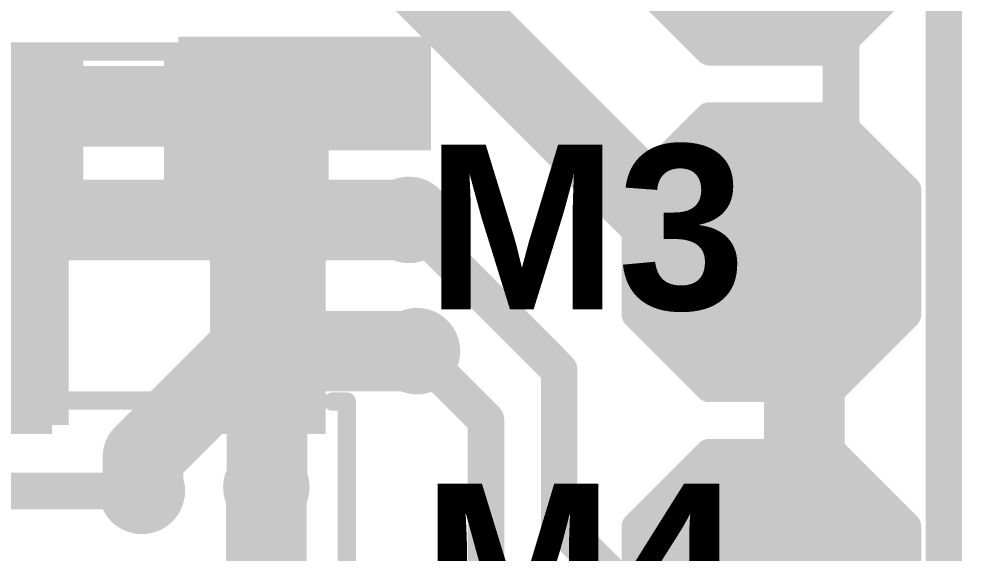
# Model space of a CAD drawing. Header units: inches. Extents: x -0.14 to 1.19, y -0.12 to 0.99.
# Drawn here: x 0.9284 to 1.1861, y 0.568 to 0.7139 of the extents above; entities that cross this region are included whole.
import ezdxf

# ---------------------------------------------------------------- set-up
doc = ezdxf.new("R2010")
doc.units = ezdxf.units.IN
doc.header["$MEASUREMENT"] = 0
for name, color, linetype in [('Board Outline', 216, 'Continuous'), ('Bottom Layer', 5, 'Continuous'), ('Top Layer', 1, 'Continuous'), ('Top Overlay', 2, 'Continuous'), ('Top Paste', 8, 'Continuous'), ('Top Solder', 216, 'Continuous'), ('Via Holes', 16, 'Continuous')]:
    doc.layers.add(name, color=color, linetype=linetype)
doc.styles.add('Arial_Bold', font='', dxfattribs={"height": 0.2})
doc.styles.get('Arial_Bold').set_extended_font_data('Arial', bold=True)

# ---------------------------------------------------------------- blocks, each defined once
blk = doc.blocks.new('SOT_23_5_3')
at = {"layer": 'Top Layer'}
for points in [[(-0.07283, 0.04921), (-0.02953, 0.04921), (-0.02953, 0.02559), (-0.07283, 0.02559)], [(0.02953, 0.04921), (0.07283, 0.04921), (0.07283, 0.02559), (0.02953, 0.02559)], [(-0.07283, 0.01181), (-0.02953, 0.01181), (-0.02953, -0.01181), (-0.07283, -0.01181)], [(-0.07283, -0.02559), (-0.02953, -0.02559), (-0.02953, -0.04921), (-0.07283, -0.04921)], [(0.02953, -0.02559), (0.07283, -0.02559), (0.07283, -0.04921), (0.02953, -0.04921)]]:
    blk.add_hatch(color=1, dxfattribs=at).paths.add_polyline_path(points)
at = {"layer": 'Top Paste'}
for points in [[(-0.07283, 0.04921), (-0.02953, 0.04921), (-0.02953, 0.02559), (-0.07283, 0.02559)], [(0.02953, 0.04921), (0.07283, 0.04921), (0.07283, 0.02559), (0.02953, 0.02559)], [(-0.07283, 0.01181), (-0.02953, 0.01181), (-0.02953, -0.01181), (-0.07283, -0.01181)], [(-0.07283, -0.02559), (-0.02953, -0.02559), (-0.02953, -0.04921), (-0.07283, -0.04921)], [(0.02953, -0.02559), (0.07283, -0.02559), (0.07283, -0.04921), (0.02953, -0.04921)]]:
    blk.add_hatch(color=8, dxfattribs=at).paths.add_polyline_path(points)
at = {"layer": 'Top Solder'}
for points in [[(-0.07683, 0.05321), (-0.02553, 0.05321), (-0.02553, 0.02159), (-0.07683, 0.02159)], [(0.02553, 0.05321), (0.07683, 0.05321), (0.07683, 0.02159), (0.02553, 0.02159)], [(-0.07683, 0.01581), (-0.02553, 0.01581), (-0.02553, -0.01581), (-0.07683, -0.01581)], [(-0.07683, -0.02159), (-0.02553, -0.02159), (-0.02553, -0.05321), (-0.07683, -0.05321)], [(0.02553, -0.02159), (0.07683, -0.02159), (0.07683, -0.05321), (0.02553, -0.05321)]]:
    blk.add_hatch(color=216, dxfattribs=at).paths.add_polyline_path(points)
at = {"layer": 'Top Overlay'}
for points in [[(-0.03461, 0.059, 0.005, 0.005, 0), (0.03439, 0.059, 0.005, 0.005, 0)], [(-0.03461, 0.059, 0.005, 0.005, 0), (-0.03461, 0.05506, 0.005, 0.005, 0)], [(0.03439, 0.059, 0.005, 0.005, 0), (0.03439, 0.05506, 0.005, 0.005, 0)], [(-0.084, 0.042, 0.005, 0.005, 0), (-0.079, 0.037, 0.005, 0.005, 0)], [(-0.084, 0.042, 0.005, 0.005, 0), (-0.084, 0.032, 0.005, 0.005, 0)], [(-0.079, 0.037, 0.005, 0.005, 0), (-0.084, 0.032, 0.005, 0.005, 0)], [(0.03465, 0.01732, 0.005, 0.005, 0), (0.03465, -0.01646, 0.005, 0.005, 0)], [(-0.03461, -0.05506, 0.005, 0.005, 0), (-0.03461, -0.059, 0.005, 0.005, 0)], [(0.03439, -0.05506, 0.005, 0.005, 0), (0.03439, -0.059, 0.005, 0.005, 0)], [(-0.03461, -0.059, 0.005, 0.005, 0), (0.03439, -0.059, 0.005, 0.005, 0)]]:
    blk.add_lwpolyline(points, format="xyseb", dxfattribs=at)
for points in [[(-0.03586, 0.059, 0.0025, 0.0025, 1), (-0.03336, 0.059, 0.0025, 0.0025, 1)], [(-0.03586, 0.059, 0.0025, 0.0025, 1), (-0.03336, 0.059, 0.0025, 0.0025, 1)], [(0.03314, 0.059, 0.0025, 0.0025, 1), (0.03564, 0.059, 0.0025, 0.0025, 1)], [(0.03314, 0.059, 0.0025, 0.0025, 1), (0.03564, 0.059, 0.0025, 0.0025, 1)], [(-0.03586, 0.05506, 0.0025, 0.0025, 1), (-0.03336, 0.05506, 0.0025, 0.0025, 1)], [(0.03314, 0.05506, 0.0025, 0.0025, 1), (0.03564, 0.05506, 0.0025, 0.0025, 1)], [(-0.08525, 0.042, 0.0025, 0.0025, 1), (-0.08275, 0.042, 0.0025, 0.0025, 1)], [(-0.08525, 0.042, 0.0025, 0.0025, 1), (-0.08275, 0.042, 0.0025, 0.0025, 1)], [(-0.08025, 0.037, 0.0025, 0.0025, 1), (-0.07775, 0.037, 0.0025, 0.0025, 1)], [(-0.08025, 0.037, 0.0025, 0.0025, 1), (-0.07775, 0.037, 0.0025, 0.0025, 1)], [(-0.08525, 0.032, 0.0025, 0.0025, 1), (-0.08275, 0.032, 0.0025, 0.0025, 1)], [(-0.08525, 0.032, 0.0025, 0.0025, 1), (-0.08275, 0.032, 0.0025, 0.0025, 1)], [(0.0334, 0.01732, 0.0025, 0.0025, 1), (0.0359, 0.01732, 0.0025, 0.0025, 1)], [(0.0334, -0.01646, 0.0025, 0.0025, 1), (0.0359, -0.01646, 0.0025, 0.0025, 1)], [(-0.03586, -0.05506, 0.0025, 0.0025, 1), (-0.03336, -0.05506, 0.0025, 0.0025, 1)], [(0.03314, -0.05506, 0.0025, 0.0025, 1), (0.03564, -0.05506, 0.0025, 0.0025, 1)], [(-0.03586, -0.059, 0.0025, 0.0025, 1), (-0.03336, -0.059, 0.0025, 0.0025, 1)], [(-0.03586, -0.059, 0.0025, 0.0025, 1), (-0.03336, -0.059, 0.0025, 0.0025, 1)], [(0.03314, -0.059, 0.0025, 0.0025, 1), (0.03564, -0.059, 0.0025, 0.0025, 1)], [(0.03314, -0.059, 0.0025, 0.0025, 1), (0.03564, -0.059, 0.0025, 0.0025, 1)]]:
    blk.add_lwpolyline(points, format="xyseb", close=True, dxfattribs=at)
blk = doc.blocks.new('S______B______8')
at = {"layer": 'Top Layer'}
for points in [[(-0.045, -0.0175), (-0.045, 0.0175), (-0.015, 0.0175), (-0.015, -0.0175)], [(0.015, -0.0175), (0.015, 0.0175), (0.045, 0.0175), (0.045, -0.0175)]]:
    blk.add_hatch(color=1, dxfattribs=at).paths.add_polyline_path(points)
at = {"layer": 'Top Paste'}
for points in [[(-0.045, -0.0175), (-0.045, 0.0175), (-0.015, 0.0175), (-0.015, -0.0175)], [(0.015, -0.0175), (0.015, 0.0175), (0.045, 0.0175), (0.045, -0.0175)]]:
    blk.add_hatch(color=8, dxfattribs=at).paths.add_polyline_path(points)
at = {"layer": 'Top Solder'}
for points in [[(-0.049, -0.0215), (-0.049, 0.0215), (-0.011, 0.0215), (-0.011, -0.0215)], [(0.011, -0.0215), (0.011, 0.0215), (0.049, 0.0215), (0.049, -0.0215)]]:
    blk.add_hatch(color=216, dxfattribs=at).paths.add_polyline_path(points)
at = {"layer": 'Top Overlay'}
for points in [[(-0.05, 0.022, 0.005, 0.005, 0), (-0.05, -0.022, 0.005, 0.005, 0)], [(0.05, 0.022, 0.005, 0.005, 0), (-0.05, 0.022, 0.005, 0.005, 0)], [(0.05, 0.022, 0.005, 0.005, 0), (0.05, -0.022, 0.005, 0.005, 0)], [(0.05, -0.022, 0.005, 0.005, 0), (-0.05, -0.022, 0.005, 0.005, 0)]]:
    blk.add_lwpolyline(points, format="xyseb", dxfattribs=at)
for points in [[(-0.05125, 0.022, 0.0025, 0.0025, 1), (-0.04875, 0.022, 0.0025, 0.0025, 1)], [(-0.05125, 0.022, 0.0025, 0.0025, 1), (-0.04875, 0.022, 0.0025, 0.0025, 1)], [(0.04875, 0.022, 0.0025, 0.0025, 1), (0.05125, 0.022, 0.0025, 0.0025, 1)], [(0.04875, 0.022, 0.0025, 0.0025, 1), (0.05125, 0.022, 0.0025, 0.0025, 1)], [(-0.05125, -0.022, 0.0025, 0.0025, 1), (-0.04875, -0.022, 0.0025, 0.0025, 1)], [(-0.05125, -0.022, 0.0025, 0.0025, 1), (-0.04875, -0.022, 0.0025, 0.0025, 1)], [(0.04875, -0.022, 0.0025, 0.0025, 1), (0.05125, -0.022, 0.0025, 0.0025, 1)], [(0.04875, -0.022, 0.0025, 0.0025, 1), (0.05125, -0.022, 0.0025, 0.0025, 1)]]:
    blk.add_lwpolyline(points, format="xyseb", close=True, dxfattribs=at)
at = {"layer": 'Top Overlay', "style": 'Arial_Bold'}
blk.add_text('SB3', height=0.04, rotation=-180, dxfattribs=at).set_placement((0.158702, 0.019802))
blk = doc.blocks.new('TEST_POINT_21')
at = {"layer": 'Top Layer'}
blk.add_hatch(color=1, dxfattribs=at).paths.add_polyline_path([(0.015, 0.03), (-0.015, 0.03), (-0.03, 0.015), (-0.03, -0.015), (-0.015, -0.03), (0.015, -0.03), (0.03, -0.015), (0.03, 0.015)])
at = {"layer": 'Top Paste'}
blk.add_hatch(color=8, dxfattribs=at).paths.add_polyline_path([(0.015, 0.03), (-0.015, 0.03), (-0.03, 0.015), (-0.03, -0.015), (-0.015, -0.03), (0.015, -0.03), (0.03, -0.015), (0.03, 0.015)])
at = {"layer": 'Top Solder'}
blk.add_hatch(color=216, dxfattribs=at).paths.add_polyline_path([(0.017, 0.034), (-0.017, 0.034), (-0.034, 0.017), (-0.034, -0.017), (-0.017, -0.034), (0.017, -0.034), (0.034, -0.017), (0.034, 0.017)])
at = {"layer": 'Top Overlay'}
for points in [[(-0.037, 0.017, 0.00787, 0.00787, 0), (-0.017, 0.037, 0.00787, 0.00787, 0)], [(-0.017, 0.037, 0.00787, 0.00787, 0), (0.017, 0.037, 0.00787, 0.00787, 0)], [(-0.017, 0.037, 0.00787, 0.00787, 0), (0.017, 0.037, 0.00787, 0.00787, 0)], [(0.017, 0.037, 0.00787, 0.00787, 0), (0.037, 0.017, 0.00787, 0.00787, 0)], [(-0.037, -0.017, 0.00787, 0.00787, 0), (-0.037, 0.017, 0.00787, 0.00787, 0)], [(0.037, -0.017, 0.00787, 0.00787, 0), (0.037, 0.017, 0.00787, 0.00787, 0)], [(-0.037, -0.017, 0.00787, 0.00787, 0), (-0.017, -0.037, 0.00787, 0.00787, 0)], [(0.017, -0.037, 0.00787, 0.00787, 0), (0.037, -0.017, 0.00787, 0.00787, 0)], [(-0.017, -0.037, 0.00787, 0.00787, 0), (0.017, -0.037, 0.00787, 0.00787, 0)], [(-0.017, -0.037, 0.00787, 0.00787, 0), (0.017, -0.037, 0.00787, 0.00787, 0)]]:
    blk.add_lwpolyline(points, format="xyseb", dxfattribs=at)
for points in [[(-0.01897, 0.037, 0.00394, 0.00394, 1), (-0.01503, 0.037, 0.00394, 0.00394, 1)], [(-0.01897, 0.037, 0.00394, 0.00394, 1), (-0.01503, 0.037, 0.00394, 0.00394, 1)], [(-0.01897, 0.037, 0.00394, 0.00394, 1), (-0.01503, 0.037, 0.00394, 0.00394, 1)], [(0.01503, 0.037, 0.00394, 0.00394, 1), (0.01897, 0.037, 0.00394, 0.00394, 1)], [(0.01503, 0.037, 0.00394, 0.00394, 1), (0.01897, 0.037, 0.00394, 0.00394, 1)], [(0.01503, 0.037, 0.00394, 0.00394, 1), (0.01897, 0.037, 0.00394, 0.00394, 1)], [(-0.03897, 0.017, 0.00394, 0.00394, 1), (-0.03503, 0.017, 0.00394, 0.00394, 1)], [(-0.03897, 0.017, 0.00394, 0.00394, 1), (-0.03503, 0.017, 0.00394, 0.00394, 1)], [(0.03503, 0.017, 0.00394, 0.00394, 1), (0.03897, 0.017, 0.00394, 0.00394, 1)], [(0.03503, 0.017, 0.00394, 0.00394, 1), (0.03897, 0.017, 0.00394, 0.00394, 1)], [(-0.03897, -0.017, 0.00394, 0.00394, 1), (-0.03503, -0.017, 0.00394, 0.00394, 1)], [(-0.03897, -0.017, 0.00394, 0.00394, 1), (-0.03503, -0.017, 0.00394, 0.00394, 1)], [(0.03503, -0.017, 0.00394, 0.00394, 1), (0.03897, -0.017, 0.00394, 0.00394, 1)], [(0.03503, -0.017, 0.00394, 0.00394, 1), (0.03897, -0.017, 0.00394, 0.00394, 1)], [(-0.01897, -0.037, 0.00394, 0.00394, 1), (-0.01503, -0.037, 0.00394, 0.00394, 1)], [(-0.01897, -0.037, 0.00394, 0.00394, 1), (-0.01503, -0.037, 0.00394, 0.00394, 1)], [(-0.01897, -0.037, 0.00394, 0.00394, 1), (-0.01503, -0.037, 0.00394, 0.00394, 1)], [(0.01503, -0.037, 0.00394, 0.00394, 1), (0.01897, -0.037, 0.00394, 0.00394, 1)], [(0.01503, -0.037, 0.00394, 0.00394, 1), (0.01897, -0.037, 0.00394, 0.00394, 1)], [(0.01503, -0.037, 0.00394, 0.00394, 1), (0.01897, -0.037, 0.00394, 0.00394, 1)]]:
    blk.add_lwpolyline(points, format="xyseb", close=True, dxfattribs=at)
blk = doc.blocks.new('TEST_POINT_22')
at = {"layer": 'Top Layer'}
blk.add_hatch(color=1, dxfattribs=at).paths.add_polyline_path([(0.015, 0.03), (-0.015, 0.03), (-0.03, 0.015), (-0.03, -0.015), (-0.015, -0.03), (0.015, -0.03), (0.03, -0.015), (0.03, 0.015)])
at = {"layer": 'Top Paste'}
blk.add_hatch(color=8, dxfattribs=at).paths.add_polyline_path([(0.015, 0.03), (-0.015, 0.03), (-0.03, 0.015), (-0.03, -0.015), (-0.015, -0.03), (0.015, -0.03), (0.03, -0.015), (0.03, 0.015)])
at = {"layer": 'Top Solder'}
blk.add_hatch(color=216, dxfattribs=at).paths.add_polyline_path([(0.017, 0.034), (-0.017, 0.034), (-0.034, 0.017), (-0.034, -0.017), (-0.017, -0.034), (0.017, -0.034), (0.034, -0.017), (0.034, 0.017)])
at = {"layer": 'Top Overlay'}
for points in [[(-0.037, 0.017, 0.00787, 0.00787, 0), (-0.017, 0.037, 0.00787, 0.00787, 0)], [(-0.017, 0.037, 0.00787, 0.00787, 0), (0.017, 0.037, 0.00787, 0.00787, 0)], [(-0.017, 0.037, 0.00787, 0.00787, 0), (0.017, 0.037, 0.00787, 0.00787, 0)], [(0.017, 0.037, 0.00787, 0.00787, 0), (0.037, 0.017, 0.00787, 0.00787, 0)], [(-0.037, -0.017, 0.00787, 0.00787, 0), (-0.037, 0.017, 0.00787, 0.00787, 0)], [(0.037, -0.017, 0.00787, 0.00787, 0), (0.037, 0.017, 0.00787, 0.00787, 0)], [(-0.037, -0.017, 0.00787, 0.00787, 0), (-0.017, -0.037, 0.00787, 0.00787, 0)], [(0.017, -0.037, 0.00787, 0.00787, 0), (0.037, -0.017, 0.00787, 0.00787, 0)], [(-0.017, -0.037, 0.00787, 0.00787, 0), (0.017, -0.037, 0.00787, 0.00787, 0)], [(-0.017, -0.037, 0.00787, 0.00787, 0), (0.017, -0.037, 0.00787, 0.00787, 0)]]:
    blk.add_lwpolyline(points, format="xyseb", dxfattribs=at)
for points in [[(-0.01897, 0.037, 0.00394, 0.00394, 1), (-0.01503, 0.037, 0.00394, 0.00394, 1)], [(-0.01897, 0.037, 0.00394, 0.00394, 1), (-0.01503, 0.037, 0.00394, 0.00394, 1)], [(-0.01897, 0.037, 0.00394, 0.00394, 1), (-0.01503, 0.037, 0.00394, 0.00394, 1)], [(0.01503, 0.037, 0.00394, 0.00394, 1), (0.01897, 0.037, 0.00394, 0.00394, 1)], [(0.01503, 0.037, 0.00394, 0.00394, 1), (0.01897, 0.037, 0.00394, 0.00394, 1)], [(0.01503, 0.037, 0.00394, 0.00394, 1), (0.01897, 0.037, 0.00394, 0.00394, 1)], [(-0.03897, 0.017, 0.00394, 0.00394, 1), (-0.03503, 0.017, 0.00394, 0.00394, 1)], [(-0.03897, 0.017, 0.00394, 0.00394, 1), (-0.03503, 0.017, 0.00394, 0.00394, 1)], [(0.03503, 0.017, 0.00394, 0.00394, 1), (0.03897, 0.017, 0.00394, 0.00394, 1)], [(0.03503, 0.017, 0.00394, 0.00394, 1), (0.03897, 0.017, 0.00394, 0.00394, 1)], [(-0.03897, -0.017, 0.00394, 0.00394, 1), (-0.03503, -0.017, 0.00394, 0.00394, 1)], [(-0.03897, -0.017, 0.00394, 0.00394, 1), (-0.03503, -0.017, 0.00394, 0.00394, 1)], [(0.03503, -0.017, 0.00394, 0.00394, 1), (0.03897, -0.017, 0.00394, 0.00394, 1)], [(0.03503, -0.017, 0.00394, 0.00394, 1), (0.03897, -0.017, 0.00394, 0.00394, 1)], [(-0.01897, -0.037, 0.00394, 0.00394, 1), (-0.01503, -0.037, 0.00394, 0.00394, 1)], [(-0.01897, -0.037, 0.00394, 0.00394, 1), (-0.01503, -0.037, 0.00394, 0.00394, 1)], [(-0.01897, -0.037, 0.00394, 0.00394, 1), (-0.01503, -0.037, 0.00394, 0.00394, 1)], [(0.01503, -0.037, 0.00394, 0.00394, 1), (0.01897, -0.037, 0.00394, 0.00394, 1)], [(0.01503, -0.037, 0.00394, 0.00394, 1), (0.01897, -0.037, 0.00394, 0.00394, 1)], [(0.01503, -0.037, 0.00394, 0.00394, 1), (0.01897, -0.037, 0.00394, 0.00394, 1)]]:
    blk.add_lwpolyline(points, format="xyseb", close=True, dxfattribs=at)
blk = doc.blocks.new('TEST_POINT_23')
at = {"layer": 'Top Layer'}
blk.add_hatch(color=1, dxfattribs=at).paths.add_polyline_path([(0.015, 0.03), (-0.015, 0.03), (-0.03, 0.015), (-0.03, -0.015), (-0.015, -0.03), (0.015, -0.03), (0.03, -0.015), (0.03, 0.015)])
at = {"layer": 'Top Paste'}
blk.add_hatch(color=8, dxfattribs=at).paths.add_polyline_path([(0.015, 0.03), (-0.015, 0.03), (-0.03, 0.015), (-0.03, -0.015), (-0.015, -0.03), (0.015, -0.03), (0.03, -0.015), (0.03, 0.015)])
at = {"layer": 'Top Solder'}
blk.add_hatch(color=216, dxfattribs=at).paths.add_polyline_path([(0.017, 0.034), (-0.017, 0.034), (-0.034, 0.017), (-0.034, -0.017), (-0.017, -0.034), (0.017, -0.034), (0.034, -0.017), (0.034, 0.017)])
at = {"layer": 'Top Overlay'}
for points in [[(-0.037, 0.017, 0.00787, 0.00787, 0), (-0.017, 0.037, 0.00787, 0.00787, 0)], [(-0.017, 0.037, 0.00787, 0.00787, 0), (0.017, 0.037, 0.00787, 0.00787, 0)], [(-0.017, 0.037, 0.00787, 0.00787, 0), (0.017, 0.037, 0.00787, 0.00787, 0)], [(0.017, 0.037, 0.00787, 0.00787, 0), (0.037, 0.017, 0.00787, 0.00787, 0)], [(-0.037, -0.017, 0.00787, 0.00787, 0), (-0.037, 0.017, 0.00787, 0.00787, 0)], [(0.037, -0.017, 0.00787, 0.00787, 0), (0.037, 0.017, 0.00787, 0.00787, 0)], [(-0.037, -0.017, 0.00787, 0.00787, 0), (-0.017, -0.037, 0.00787, 0.00787, 0)], [(0.017, -0.037, 0.00787, 0.00787, 0), (0.037, -0.017, 0.00787, 0.00787, 0)], [(-0.017, -0.037, 0.00787, 0.00787, 0), (0.017, -0.037, 0.00787, 0.00787, 0)], [(-0.017, -0.037, 0.00787, 0.00787, 0), (0.017, -0.037, 0.00787, 0.00787, 0)]]:
    blk.add_lwpolyline(points, format="xyseb", dxfattribs=at)
for points in [[(-0.01897, 0.037, 0.00394, 0.00394, 1), (-0.01503, 0.037, 0.00394, 0.00394, 1)], [(-0.01897, 0.037, 0.00394, 0.00394, 1), (-0.01503, 0.037, 0.00394, 0.00394, 1)], [(-0.01897, 0.037, 0.00394, 0.00394, 1), (-0.01503, 0.037, 0.00394, 0.00394, 1)], [(0.01503, 0.037, 0.00394, 0.00394, 1), (0.01897, 0.037, 0.00394, 0.00394, 1)], [(0.01503, 0.037, 0.00394, 0.00394, 1), (0.01897, 0.037, 0.00394, 0.00394, 1)], [(0.01503, 0.037, 0.00394, 0.00394, 1), (0.01897, 0.037, 0.00394, 0.00394, 1)], [(-0.03897, 0.017, 0.00394, 0.00394, 1), (-0.03503, 0.017, 0.00394, 0.00394, 1)], [(-0.03897, 0.017, 0.00394, 0.00394, 1), (-0.03503, 0.017, 0.00394, 0.00394, 1)], [(0.03503, 0.017, 0.00394, 0.00394, 1), (0.03897, 0.017, 0.00394, 0.00394, 1)], [(0.03503, 0.017, 0.00394, 0.00394, 1), (0.03897, 0.017, 0.00394, 0.00394, 1)], [(-0.03897, -0.017, 0.00394, 0.00394, 1), (-0.03503, -0.017, 0.00394, 0.00394, 1)], [(-0.03897, -0.017, 0.00394, 0.00394, 1), (-0.03503, -0.017, 0.00394, 0.00394, 1)], [(0.03503, -0.017, 0.00394, 0.00394, 1), (0.03897, -0.017, 0.00394, 0.00394, 1)], [(0.03503, -0.017, 0.00394, 0.00394, 1), (0.03897, -0.017, 0.00394, 0.00394, 1)], [(-0.01897, -0.037, 0.00394, 0.00394, 1), (-0.01503, -0.037, 0.00394, 0.00394, 1)], [(-0.01897, -0.037, 0.00394, 0.00394, 1), (-0.01503, -0.037, 0.00394, 0.00394, 1)], [(-0.01897, -0.037, 0.00394, 0.00394, 1), (-0.01503, -0.037, 0.00394, 0.00394, 1)], [(0.01503, -0.037, 0.00394, 0.00394, 1), (0.01897, -0.037, 0.00394, 0.00394, 1)], [(0.01503, -0.037, 0.00394, 0.00394, 1), (0.01897, -0.037, 0.00394, 0.00394, 1)], [(0.01503, -0.037, 0.00394, 0.00394, 1), (0.01897, -0.037, 0.00394, 0.00394, 1)]]:
    blk.add_lwpolyline(points, format="xyseb", close=True, dxfattribs=at)

msp = doc.modelspace()

# ---------------------------------------------------------------- hatches: boundary and pattern name
at = {"layer": 'Bottom Layer'}
h = msp.add_hatch(color=5, dxfattribs=at)
edge = h.paths.add_edge_path()
edge.add_arc((1.02, 0.69), 0.01181, 0, 360)
h = msp.add_hatch(color=5, dxfattribs=at)
edge = h.paths.add_edge_path()
edge.add_arc((1.035, 0.659), 0.01181, 0, 360)
h = msp.add_hatch(color=5, dxfattribs=at)
edge = h.paths.add_edge_path()
edge.add_arc((1.153, 0.656), 0.01181, 0, 360)
h = msp.add_hatch(color=5, dxfattribs=at)
edge = h.paths.add_edge_path()
edge.add_arc((1.03716, 0.62316), 0.01181, 0, 360)
h = msp.add_hatch(color=5, dxfattribs=at)
edge = h.paths.add_edge_path()
edge.add_arc((0.962, 0.585), 0.01181, 0, 360)
h = msp.add_hatch(color=5, dxfattribs=at)
edge = h.paths.add_edge_path()
edge.add_arc((0.996, 0.586), 0.01181, 0, 360)
at = {"layer": 'Top Layer'}
for points in [[(0.972, 0.678), (1.041, 0.678), (1.041, 0.709), (0.972, 0.709)], [(0.911, 0.603), (0.942, 0.603), (0.942, 0.707), (0.911, 0.707)], [(0.972, 0.663), (1.013, 0.663), (1.013, 0.707), (0.972, 0.707)]]:
    msp.add_hatch(color=1, dxfattribs=at).paths.add_polyline_path(points)
h = msp.add_hatch(color=1, dxfattribs=at)
edge = h.paths.add_edge_path()
edge.add_arc((1.02, 0.69), 0.01181, 0, 360)
h = msp.add_hatch(color=1, dxfattribs=at)
edge = h.paths.add_edge_path()
edge.add_arc((1.035, 0.659), 0.01181, 0, 360)
h = msp.add_hatch(color=1, dxfattribs=at)
edge = h.paths.add_edge_path()
edge.add_arc((1.153, 0.656), 0.01181, 0, 360)
h = msp.add_hatch(color=1, dxfattribs=at)
edge = h.paths.add_edge_path()
edge.add_arc((1.03716, 0.62316), 0.01181, 0, 360)
h = msp.add_hatch(color=1, dxfattribs=at)
edge = h.paths.add_edge_path()
edge.add_arc((0.962, 0.585), 0.01181, 0, 360)
h = msp.add_hatch(color=1, dxfattribs=at)
edge = h.paths.add_edge_path()
edge.add_arc((0.996, 0.586), 0.01181, 0, 360)
at = {"layer": 'Via Holes'}
h = msp.add_hatch(color=7, dxfattribs=at)
edge = h.paths.add_edge_path()
edge.add_arc((1.02, 0.69), 0.00591, 0, 360)
h = msp.add_hatch(color=7, dxfattribs=at)
edge = h.paths.add_edge_path()
edge.add_arc((1.035, 0.659), 0.00591, 0, 360)
h = msp.add_hatch(color=7, dxfattribs=at)
edge = h.paths.add_edge_path()
edge.add_arc((1.153, 0.656), 0.00591, 0, 360)
h = msp.add_hatch(color=7, dxfattribs=at)
edge = h.paths.add_edge_path()
edge.add_arc((1.03716, 0.62316), 0.00591, 0, 360)
h = msp.add_hatch(color=7, dxfattribs=at)
edge = h.paths.add_edge_path()
edge.add_arc((0.962, 0.585), 0.00591, 0, 360)
h = msp.add_hatch(color=7, dxfattribs=at)
edge = h.paths.add_edge_path()
edge.add_arc((0.996, 0.586), 0.00591, 0, 360)

# ---------------------------------------------------------------- linework, layer by layer
at = {"layer": 'Board Outline'}
msp.add_lwpolyline([(1.1811, -0.00025, 0.01, 0.01, 0), (1.1811, 0.984, 0.01, 0.01, 0)], format="xyseb", dxfattribs=at)
at = {"layer": 'Bottom Layer'}
for points in [[(1.153, 0.656, 0.01, 0.01, 0), (1.153, 0.922, 0.01, 0.01, 0)], [(1.02267, 0.74033, 0.022, 0.022, 0), (1.143, 0.62, 0.022, 0.022, 0)], [(0.875, 0.69, 0.022, 0.022, 0), (1.02, 0.69, 0.022, 0.022, 0)], [(0.891, 0.659, 0.022, 0.022, 0), (1.035, 0.659, 0.022, 0.022, 0)], [(0.96231, 0.59447, 0.022, 0.022, 0), (0.991, 0.62316, 0.022, 0.022, 0)], [(0.991, 0.62316, 0.022, 0.022, 0), (1.03716, 0.62316, 0.022, 0.022, 0)], [(1.143, 0.42457, 0.022, 0.022, 0), (1.143, 0.62, 0.022, 0.022, 0)], [(0.96231, 0.58531, 0.022, 0.022, 0), (0.96231, 0.59447, 0.022, 0.022, 0)], [(0.962, 0.585, 0.022, 0.022, 0), (0.96231, 0.58531, 0.022, 0.022, 0)], [(0.996, 0.518, 0.022, 0.022, 0), (0.996, 0.586, 0.022, 0.022, 0)]]:
    msp.add_lwpolyline(points, format="xyseb", dxfattribs=at)
for points in [[(1.0145, 0.69, 0.011, 0.011, 1), (1.0255, 0.69, 0.011, 0.011, 1)], [(1.0295, 0.659, 0.011, 0.011, 1), (1.0405, 0.659, 0.011, 0.011, 1)], [(1.1505, 0.656, 0.005, 0.005, 1), (1.1555, 0.656, 0.005, 0.005, 1)], [(0.9855, 0.62316, 0.011, 0.011, 1), (0.9965, 0.62316, 0.011, 0.011, 1)], [(0.9855, 0.62316, 0.011, 0.011, 1), (0.9965, 0.62316, 0.011, 0.011, 1)], [(1.03166, 0.62316, 0.011, 0.011, 1), (1.04266, 0.62316, 0.011, 0.011, 1)], [(1.1375, 0.62, 0.011, 0.011, 1), (1.1485, 0.62, 0.011, 0.011, 1)], [(1.1375, 0.62, 0.011, 0.011, 1), (1.1485, 0.62, 0.011, 0.011, 1)], [(0.95681, 0.59447, 0.011, 0.011, 1), (0.96781, 0.59447, 0.011, 0.011, 1)], [(0.95681, 0.59447, 0.011, 0.011, 1), (0.96781, 0.59447, 0.011, 0.011, 1)], [(0.9565, 0.585, 0.011, 0.011, 1), (0.9675, 0.585, 0.011, 0.011, 1)], [(0.95681, 0.58531, 0.011, 0.011, 1), (0.96781, 0.58531, 0.011, 0.011, 1)], [(0.95681, 0.58531, 0.011, 0.011, 1), (0.96781, 0.58531, 0.011, 0.011, 1)], [(0.9905, 0.586, 0.011, 0.011, 1), (1.0015, 0.586, 0.011, 0.011, 1)]]:
    msp.add_lwpolyline(points, format="xyseb", close=True, dxfattribs=at)
at = {"layer": 'Top Layer'}
for points in [[(1.01969, 0.68969, 0.022, 0.022, 0), (1.02, 0.69, 0.022, 0.022, 0)], [(0.987, 0.6855, 0.022, 0.022, 0), (0.991, 0.6895, 0.022, 0.022, 0)], [(0.991, 0.6895, 0.022, 0.022, 0), (0.9935, 0.6895, 0.022, 0.022, 0)], [(0.9935, 0.6895, 0.022, 0.022, 0), (0.99369, 0.68969, 0.022, 0.022, 0)], [(0.987, 0.683, 0.022, 0.022, 0), (0.987, 0.6855, 0.022, 0.022, 0)], [(1.035, 0.659, 0.01, 0.01, 0), (1.076, 0.618, 0.01, 0.01, 0)], [(1.134, 0.65017, 0.01, 0.01, 0), (1.13983, 0.656, 0.01, 0.01, 0)], [(1.13983, 0.656, 0.01, 0.01, 0), (1.153, 0.656, 0.01, 0.01, 0)], [(0.9962, 0.62598, 0.022, 0.022, 0), (0.9964, 0.62618, 0.022, 0.022, 0)], [(0.9962, 0.5862, 0.022, 0.022, 0), (0.9962, 0.62598, 0.022, 0.022, 0)], [(1.03716, 0.62316, 0.01, 0.01, 0), (1.056, 0.60433, 0.01, 0.01, 0)], [(1.076, 0.576, 0.01, 0.01, 0), (1.076, 0.618, 0.01, 0.01, 0)], [(1.056, 0.492, 0.01, 0.01, 0), (1.056, 0.60433, 0.01, 0.01, 0)], [(0.996, 0.586, 0.022, 0.022, 0), (0.9962, 0.5862, 0.022, 0.022, 0)], [(0.908, 0.585, 0.01, 0.01, 0), (0.962, 0.585, 0.01, 0.01, 0)], [(1.076, 0.576, 0.01, 0.01, 0), (1.09374, 0.55826, 0.01, 0.01, 0)]]:
    msp.add_lwpolyline(points, format="xyseb", dxfattribs=at)
for points in [[(1.0145, 0.69, 0.011, 0.011, 1), (1.0255, 0.69, 0.011, 0.011, 1)], [(0.9855, 0.6895, 0.011, 0.011, 1), (0.9965, 0.6895, 0.011, 0.011, 1)], [(0.9855, 0.6895, 0.011, 0.011, 1), (0.9965, 0.6895, 0.011, 0.011, 1)], [(0.988, 0.6895, 0.011, 0.011, 1), (0.999, 0.6895, 0.011, 0.011, 1)], [(0.988, 0.6895, 0.011, 0.011, 1), (0.999, 0.6895, 0.011, 0.011, 1)], [(0.98819, 0.68969, 0.011, 0.011, 1), (0.99919, 0.68969, 0.011, 0.011, 1)], [(1.01419, 0.68969, 0.011, 0.011, 1), (1.02519, 0.68969, 0.011, 0.011, 1)], [(0.9815, 0.6855, 0.011, 0.011, 1), (0.9925, 0.6855, 0.011, 0.011, 1)], [(0.9815, 0.6855, 0.011, 0.011, 1), (0.9925, 0.6855, 0.011, 0.011, 1)], [(0.9815, 0.683, 0.011, 0.011, 1), (0.9925, 0.683, 0.011, 0.011, 1)], [(1.0325, 0.659, 0.005, 0.005, 1), (1.0375, 0.659, 0.005, 0.005, 1)], [(1.13733, 0.656, 0.005, 0.005, 1), (1.14233, 0.656, 0.005, 0.005, 1)], [(1.13733, 0.656, 0.005, 0.005, 1), (1.14233, 0.656, 0.005, 0.005, 1)], [(1.1505, 0.656, 0.005, 0.005, 1), (1.1555, 0.656, 0.005, 0.005, 1)], [(1.1315, 0.65017, 0.005, 0.005, 1), (1.1365, 0.65017, 0.005, 0.005, 1)], [(0.9907, 0.62598, 0.011, 0.011, 1), (1.0017, 0.62598, 0.011, 0.011, 1)], [(0.9907, 0.62598, 0.011, 0.011, 1), (1.0017, 0.62598, 0.011, 0.011, 1)], [(0.9909, 0.62618, 0.011, 0.011, 1), (1.0019, 0.62618, 0.011, 0.011, 1)], [(1.03466, 0.62316, 0.005, 0.005, 1), (1.03966, 0.62316, 0.005, 0.005, 1)], [(1.0735, 0.618, 0.005, 0.005, 1), (1.0785, 0.618, 0.005, 0.005, 1)], [(1.0735, 0.618, 0.005, 0.005, 1), (1.0785, 0.618, 0.005, 0.005, 1)], [(1.0535, 0.60433, 0.005, 0.005, 1), (1.0585, 0.60433, 0.005, 0.005, 1)], [(1.0535, 0.60433, 0.005, 0.005, 1), (1.0585, 0.60433, 0.005, 0.005, 1)], [(0.9905, 0.586, 0.011, 0.011, 1), (1.0015, 0.586, 0.011, 0.011, 1)], [(0.9907, 0.5862, 0.011, 0.011, 1), (1.0017, 0.5862, 0.011, 0.011, 1)], [(0.9907, 0.5862, 0.011, 0.011, 1), (1.0017, 0.5862, 0.011, 0.011, 1)], [(0.9595, 0.585, 0.005, 0.005, 1), (0.9645, 0.585, 0.005, 0.005, 1)], [(1.0735, 0.576, 0.005, 0.005, 1), (1.0785, 0.576, 0.005, 0.005, 1)], [(1.0735, 0.576, 0.005, 0.005, 1), (1.0785, 0.576, 0.005, 0.005, 1)]]:
    msp.add_lwpolyline(points, format="xyseb", close=True, dxfattribs=at)

# ---------------------------------------------------------------- block references
for name, p in [('TEST_POINT_21', (1.134, 0.74209)), ('TEST_POINT_22', (1.134, 0.65017)), ('TEST_POINT_23', (1.134, 0.55826))]:
    msp.add_blockref(name, p)
for name, p, rotation in [('S______B______8', (0.957, 0.683), 180), ('SOT_23_5_3', (0.959, 0.575), 90)]:
    msp.add_blockref(name, p, dxfattribs=dict(rotation=rotation))

# ---------------------------------------------------------------- texts
at = {"layer": 'Top Overlay', "style": 'Arial_Bold'}
for s, p in [('M3', (1.03962, 0.63454)), ('M4', (1.03857, 0.542))]:
    msp.add_text(s, height=0.045, dxfattribs=at).set_placement(p)

doc.saveas('drawing.dxf')
